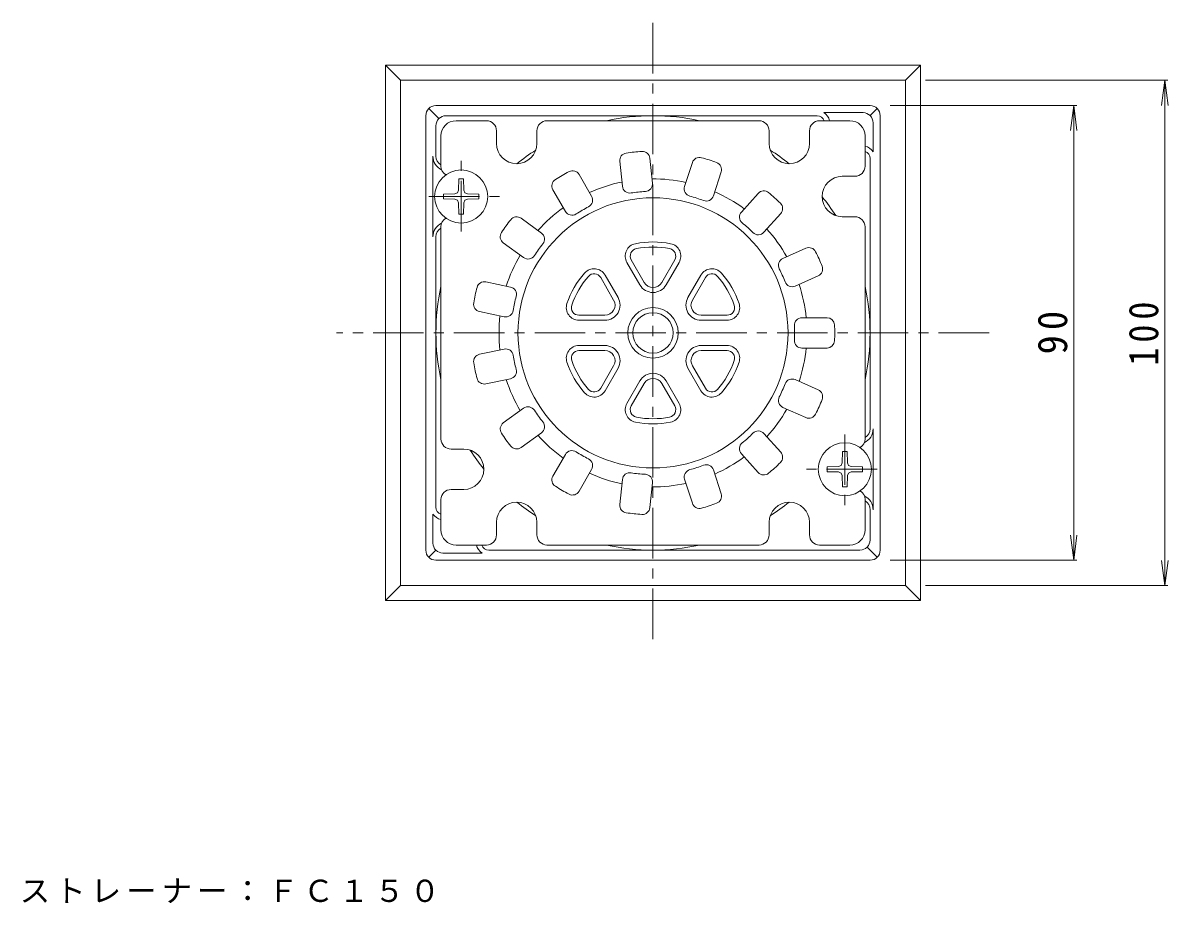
# Model space of a CAD drawing. Units: millimetres, scale not verified. Extents: x -172 to 151, y -231 to 240.
# Drawn here: x -154.4 to 72.4, y 65.8 to 240.1 of the extents above; entities that cross this region are included whole.
import ezdxf

# ---------------------------------------------------------------- set-up
doc = ezdxf.new("R2010")
doc.units = ezdxf.units.MM
doc.header["$LTSCALE"] = 2
doc.linetypes.add('CHAIN1', pattern=[8, 5, -1, 1, -1])
for name, color, linetype, lineweight in [('0-0_通り芯', 4, 'Continuous', 9), ('0-1_躯体', 2, 'Continuous', 9), ('0-4_その他', 7, 'Continuous', 9), ('0-5_寸法', 7, 'Continuous', 9), ('0-A', 2, 'Continuous', 9)]:
    doc.layers.add(name, color=color, linetype=linetype, lineweight=lineweight)
doc.styles.add('ＭＳ ゴシック', font='')
doc.styles.get('ＭＳ ゴシック').set_extended_font_data('MS Gothic')

msp = doc.modelspace()

# ---------------------------------------------------------------- linework, layer by layer
at = {"layer": '0-0_通り芯', "linetype": 'CHAIN1'}
for p, q in [((-29.621, 240.095), (-29.621, 116.675)), ((-67.621, 198.821), (-67.621, 213.232)), ((-74.001, 205.729), (-59.605, 205.729)), ((36.945, 178.729), (-92.331, 178.729)), ((8.379, 158.637), (8.379, 144.227)), ((14.76, 151.729), (0.364, 151.729))]:
    msp.add_line(p, q, dxfattribs=at)
at = {"layer": '0-0_通り芯'}
for p, q in [((-82.621, 125.729), (-82.621, 231.729)), ((-82.621, 231.729), (23.379, 231.729)), ((-79.621, 228.729), (-82.621, 231.729)), ((20.379, 228.729), (23.379, 231.729)), ((23.379, 231.729), (23.379, 125.729)), ((-79.621, 228.729), (20.379, 228.729)), ((-79.621, 228.729), (-79.621, 128.729)), ((20.379, 228.729), (20.379, 128.729)), ((-72.035, 221.143), (-74.035, 223.143)), ((13.379, 223.729), (-72.621, 223.729)), ((11.979, 222.329), (4.236, 222.329)), ((13.394, 221.743), (14.794, 223.143)), ((-74.621, 221.729), (-74.621, 135.729)), ((2.879, 221.729), (-70.621, 221.729)), ((13.979, 220.329), (13.979, 214.586)), ((15.379, 221.729), (15.379, 135.729)), ((-72.621, 213.729), (-72.621, 219.729)), ((-73.221, 213.729), (-73.221, 197.729)), ((13.379, 159.729), (13.379, 213.229)), ((-72.621, 197.729), (-72.621, 144.229)), ((13.979, 143.729), (13.979, 159.729)), ((13.379, 137.729), (13.379, 143.729)), ((-73.221, 137.129), (-73.221, 142.873)), ((12.794, 136.315), (14.794, 134.315)), ((-72.635, 135.715), (-74.035, 134.315)), ((-71.221, 135.129), (-63.477, 135.129)), ((-62.121, 135.729), (11.379, 135.729)), ((13.379, 133.729), (-72.621, 133.729)), ((-79.621, 128.729), (-82.621, 125.729)), ((20.379, 128.729), (-79.621, 128.729)), ((20.379, 128.729), (23.379, 125.729)), ((23.379, 125.729), (-82.621, 125.729))]:
    msp.add_line(p, q, dxfattribs=at)
for centre, radius, start, end in [((-72.621, 221.729), 2, 90, 180), ((2.879, 220.229), 2.5, 11.53641, 57.13794), ((11.979, 220.329), 2, 0, 90), ((13.379, 221.729), 2, 0, 90), ((-70.621, 219.729), 2, 90, 180), ((-29.621, 178.729), 43, 77.61948, 102.38052), ((2.879, 220.229), 1.5, 19.47037, 90), ((11.879, 213.229), 2.5, 32.86049, 78.46002), ((-70.221, 213.729), 3, 180, 245.03883), ((-70.621, 213.729), 2, 180, 240.00124), ((-29.621, 178.729), 43, 122.68399, 128.82385), ((-29.621, 178.729), 43, 51.17615, 57.31601), ((11.879, 213.229), 1.5, 0, 70.52364), ((-29.621, 178.729), 43, 32.68391, 38.82382), ((-70.221, 197.729), 3, 114.96117, 180), ((-70.621, 197.729), 2, 119.99876, 180), ((-29.621, 178.729), 43, 167.61948, 192.38052), ((-29.621, 178.729), 43, 347.62009, 12.37991), ((10.979, 159.729), 3, 294.96138, 0), ((11.379, 159.729), 2, 300.00192, 0), ((-29.621, 178.729), 43, 212.68391, 218.82385), ((-29.621, 178.729), 43, 231.17615, 237.31601), ((-29.621, 178.729), 43, 302.68399, 308.82385), ((10.979, 143.729), 3, 0, 65.03862), ((11.379, 143.729), 2, 0, 59.99808), ((-71.121, 144.229), 1.5, 180, 250.52753), ((-71.121, 144.229), 2.5, 212.86049, 258.46236), ((-71.221, 137.129), 2, 180, 270), ((-62.121, 137.229), 2.5, 191.53641, 237.13794), ((-62.121, 137.229), 1.5, 199.47037, 270), ((-29.621, 178.729), 43, 257.61948, 282.38052), ((11.379, 137.729), 2, 270, 0), ((-72.621, 135.729), 2, 180, 270), ((13.379, 135.729), 2, 270, 0)]:
    msp.add_arc(centre, radius, start, end, dxfattribs=at)
at = {"layer": '0-1_躯体'}
for p, q in [((-62.621, 220.729), (-68.621, 220.729)), ((-8.621, 220.729), (-50.621, 220.729)), ((9.379, 220.729), (3.379, 220.729)), ((-60.621, 218.729), (-60.621, 216.229)), ((-52.621, 218.729), (-52.621, 216.229)), ((-6.621, 218.729), (-6.621, 216.229)), ((1.379, 218.729), (1.379, 216.229)), ((-71.621, 217.729), (-71.621, 211.729)), ((12.379, 211.729), (12.379, 217.729)), ((-29.721, 208.384), (-30.24, 213.321)), ((-35.688, 207.756), (-36.207, 212.694)), ((-23.357, 207.715), (-21.823, 212.437)), ((-41.774, 205.779), (-44.256, 210.079)), ((-17.651, 205.861), (-16.116, 210.583)), ((10.379, 209.729), (7.879, 209.729)), ((-46.97, 202.779), (-49.452, 207.079)), ((-12.109, 202.661), (-8.787, 206.351)), ((-7.65, 198.646), (-4.328, 202.336)), ((-71.621, 157.729), (-71.621, 199.729)), ((-51.725, 198.497), (-55.742, 201.416)), ((10.379, 201.729), (7.879, 201.729)), ((12.379, 157.729), (12.379, 199.729)), ((-55.252, 193.643), (-59.269, 196.562)), ((-3.889, 193.47), (0.647, 195.489)), ((-31.353, 188.729), (-33.925, 193.185)), ((-27.889, 188.729), (-25.316, 193.185)), ((-32.219, 188.229), (-34.791, 192.685)), ((-27.023, 188.229), (-24.45, 192.685)), ((-57.855, 187.798), (-62.711, 188.83)), ((-37.415, 185.229), (-39.987, 189.685)), ((-36.549, 185.729), (-39.121, 190.185)), ((-22.692, 185.729), (-20.12, 190.185)), ((-21.826, 185.229), (-19.254, 189.685)), ((-1.449, 187.988), (3.087, 190.008)), ((-59.102, 181.929), (-63.959, 182.961)), ((-39.147, 182.229), (-44.292, 182.229)), ((-20.094, 182.229), (-14.949, 182.229)), ((-0.118, 181.729), (4.847, 181.729)), ((-44.292, 181.229), (-39.147, 181.229)), ((-20.094, 181.229), (-14.949, 181.229)), ((-59.102, 175.53), (-63.959, 174.497)), ((-44.292, 176.229), (-39.147, 176.229)), ((-44.292, 175.229), (-39.147, 175.229)), ((-20.094, 176.229), (-14.949, 176.229)), ((-20.094, 175.229), (-14.949, 175.229)), ((-0.118, 175.729), (4.847, 175.729)), ((-39.987, 167.773), (-37.415, 172.229)), ((-39.121, 167.273), (-36.549, 171.729)), ((-20.12, 167.273), (-22.692, 171.729)), ((-19.254, 167.773), (-21.826, 172.229)), ((-57.855, 169.661), (-62.711, 168.629)), ((-34.791, 164.773), (-32.219, 169.229)), ((-33.925, 164.273), (-31.353, 168.729)), ((-25.316, 164.273), (-27.889, 168.729)), ((-24.45, 164.773), (-27.023, 169.229)), ((-1.449, 169.47), (3.087, 167.451)), ((-55.252, 163.815), (-59.269, 160.897)), ((-3.889, 163.989), (0.647, 161.969)), ((-51.725, 158.961), (-55.742, 156.043)), ((-7.65, 158.812), (-4.328, 155.122)), ((-69.621, 155.729), (-67.121, 155.729)), ((-46.97, 154.679), (-49.452, 150.38)), ((-12.109, 154.797), (-8.787, 151.108)), ((-41.774, 151.679), (-44.256, 147.38)), ((-23.357, 149.744), (-21.823, 145.022)), ((-17.651, 151.598), (-16.116, 146.876)), ((-69.621, 147.729), (-67.121, 147.729)), ((-35.688, 149.702), (-36.207, 144.764)), ((-29.721, 149.075), (-30.24, 144.137)), ((-71.621, 139.729), (-71.621, 145.729)), ((12.379, 139.729), (12.379, 145.729)), ((-60.621, 138.729), (-60.621, 141.229)), ((-52.621, 138.729), (-52.621, 141.229)), ((-6.621, 138.729), (-6.621, 141.229)), ((1.379, 138.729), (1.379, 141.229)), ((-68.621, 136.729), (-62.621, 136.729)), ((-50.621, 136.729), (-8.621, 136.729)), ((3.379, 136.729), (9.379, 136.729))]:
    msp.add_line(p, q, dxfattribs=at)
for radius in [26.747, 5, 4]:
    msp.add_circle((-29.621, 178.729), radius, dxfattribs=at)
for centre, radius, start, end in [((-68.621, 217.729), 3, 90, 180), ((-62.621, 218.729), 2, 0, 90), ((-50.621, 218.729), 2, 90, 180), ((-8.621, 218.729), 2, 0, 90), ((3.379, 218.729), 2, 90, 180), ((9.379, 217.729), 3, 0, 90), ((-56.621, 216.229), 4, 180, 0), ((-2.621, 216.229), 4, 180, 0), ((-34.715, 212.851), 1.5, 98.49207, 186), ((-29.621, 178.729), 36, 93.50809, 98.49191), ((-31.732, 213.165), 1.5, 6, 93.50793), ((-20.396, 211.973), 1.5, 74.49207, 162), ((-29.621, 178.729), 36, 69.50809, 74.49191), ((-69.621, 211.729), 2, 180, 238.95999), ((-17.543, 211.046), 1.5, 342, 69.50793), ((10.379, 211.729), 2, 270, 0), ((-48.153, 207.829), 1.5, 122.49207, 210), ((-29.621, 178.729), 36, 117.50809, 122.49191), ((-45.555, 209.329), 1.5, 30, 117.50793), ((-29.621, 178.729), 30.5, 77.64474, 90.35524), ((7.879, 205.729), 4, 90, 270), ((-29.621, 178.729), 30.5, 101.64474, 114.35524), ((-34.196, 207.913), 1.5, 186, 278.91063), ((-29.621, 178.729), 28.041, 93.0894, 98.9106), ((-31.213, 208.227), 1.5, 273.08937, 6), ((-21.93, 207.251), 1.5, 162, 254.91063), ((-29.621, 178.729), 30.5, 53.64474, 66.35524), ((-7.672, 205.347), 1.5, 50.49207, 138), ((-29.621, 178.729), 36, 45.50809, 50.49191), ((-43.073, 205.029), 1.5, 297.08937, 30), ((-29.621, 178.729), 28.041, 69.0894, 74.9106), ((-19.077, 206.324), 1.5, 249.08937, 342), ((-5.443, 203.34), 1.5, 318, 45.50793), ((-29.621, 178.729), 30.5, 125.64474, 138.35524), ((-45.671, 203.529), 1.5, 210, 302.91063), ((-29.621, 178.729), 28.041, 117.0894, 122.9106), ((-10.994, 201.657), 1.5, 138, 230.91063), ((-69.621, 199.729), 2, 121.04001, 180), ((-29.621, 178.729), 36, 141.50809, 146.49191), ((-56.624, 200.202), 1.5, 54, 141.50793), ((-29.621, 178.729), 28.041, 45.0894, 50.9106), ((10.379, 199.729), 2, 0, 90), ((-58.387, 197.775), 1.5, 146.49207, 234), ((-52.607, 197.284), 1.5, 321.08937, 54), ((-8.765, 199.65), 1.5, 225.08937, 318), ((-29.621, 178.729), 30.5, 29.64474, 42.35524), ((-29.621, 178.729), 28.041, 141.0894, 146.9106), ((-32.626, 193.935), 2.5, 101.18033, 209.99957), ((-32.626, 193.935), 1.5, 101.18063, 210.00095), ((-29.621, 178.729), 18, 78.81923, 101.18077), ((-29.621, 178.729), 17, 78.81921, 101.18079), ((-26.615, 193.935), 1.5, 329.9991, 78.81941), ((-26.615, 193.935), 2.5, 329.99995, 78.8192), ((1.257, 194.119), 1.5, 26.49207, 114), ((-29.621, 178.729), 30.5, 149.64474, 162.35524), ((-54.37, 194.857), 1.5, 234, 326.91063), ((-3.279, 192.099), 1.5, 114, 206.91063), ((-29.621, 178.729), 36, 21.50809, 26.49191), ((-29.621, 178.729), 18, 138.81927, 161.18073), ((-41.286, 188.935), 2.5, 29.99995, 138.8192), ((-17.955, 188.935), 2.5, 41.18033, 149.99957), ((-29.621, 178.729), 18, 18.81927, 41.18073), ((-29.621, 178.729), 28.041, 21.0894, 26.9106), ((2.477, 191.378), 1.5, 294, 21.50793), ((-63.023, 187.363), 1.5, 78, 165.50793), ((-29.621, 178.729), 17, 138.81929, 161.18077), ((-41.286, 188.935), 1.5, 29.9991, 138.81941), ((-29.621, 189.729), 2, 210, 329.99998), ((-17.955, 188.935), 1.5, 41.18063, 150.00095), ((-29.621, 178.729), 17, 18.81923, 41.18077), ((-2.059, 189.359), 1.5, 201.08937, 294), ((-29.621, 178.729), 30.5, 5.64474, 18.35524), ((-29.621, 178.729), 36, 165.50809, 170.49191), ((-58.167, 186.33), 1.5, 345.08937, 78), ((-29.621, 189.729), 3, 210, 329.99998), ((-63.647, 184.428), 1.5, 170.49207, 258), ((-29.621, 178.729), 28.041, 165.0894, 170.9106), ((-44.292, 183.729), 2.5, 161.18033, 269.99957), ((-44.292, 183.729), 1.5, 161.18063, 270.00095), ((-39.147, 184.229), 3, 270, 29.99998), ((-39.147, 184.229), 2, 270, 29.99998), ((-20.094, 184.229), 3, 150, 269.99998), ((-20.094, 184.229), 2, 150, 269.99998), ((-14.949, 183.729), 2.5, 269.99995, 18.8192), ((-14.949, 183.729), 1.5, 269.9991, 18.81941), ((-29.621, 178.729), 30.5, 173.64474, 186.35524), ((-58.79, 183.396), 1.5, 258, 350.91063), ((-0.118, 180.229), 1.5, 90, 182.91063), ((4.847, 180.229), 1.5, 2.49207, 90), ((-29.621, 178.729), 28.041, 357.0894, 2.9106), ((-29.621, 178.729), 36, 357.50809, 2.49191), ((-0.118, 177.229), 1.5, 177.08937, 270), ((4.847, 177.229), 1.5, 270, 357.50793), ((-58.79, 174.062), 1.5, 9.08937, 102), ((-44.292, 173.729), 2.5, 89.99995, 198.8192), ((-44.292, 173.729), 1.5, 89.9991, 198.81941), ((-39.147, 173.229), 3, 330, 89.99998), ((-39.147, 173.229), 2, 330, 89.99998), ((-20.094, 173.229), 3, 90, 209.99998), ((-20.094, 173.229), 2, 90, 209.99998), ((-14.949, 173.729), 2.5, 341.18033, 89.99957), ((-14.949, 173.729), 1.5, 341.18063, 90.00095), ((-29.621, 178.729), 30.5, 341.64474, 354.35524), ((-63.647, 173.03), 1.5, 102, 189.50793), ((-29.621, 178.729), 36, 189.50809, 194.49191), ((-29.621, 178.729), 28.041, 189.0894, 194.9106), ((-29.621, 178.729), 18, 198.81927, 221.18073), ((-29.621, 178.729), 17, 198.81923, 221.18077), ((-29.621, 178.729), 17, 318.81923, 341.18077), ((-29.621, 178.729), 18, 318.81927, 341.18073), ((-58.167, 171.128), 1.5, 282, 14.91063), ((-29.621, 167.729), 3, 30, 149.99998), ((-63.023, 170.096), 1.5, 194.49207, 282), ((-29.621, 178.729), 30.5, 197.64474, 210.35524), ((-29.621, 167.729), 2, 30, 149.99998), ((-29.621, 178.729), 28.041, 333.0894, 338.9106), ((-2.059, 168.1), 1.5, 66, 158.91063), ((-41.286, 168.523), 2.5, 221.18033, 329.99957), ((-41.286, 168.523), 1.5, 221.18063, 330.00095), ((-17.955, 168.523), 2.5, 209.99995, 318.8192), ((-17.955, 168.523), 1.5, 209.9991, 318.81941), ((-3.279, 165.359), 1.5, 153.08937, 246), ((2.477, 166.08), 1.5, 338.49207, 66), ((-54.37, 162.602), 1.5, 33.08937, 126), ((-29.621, 178.729), 28.041, 213.0894, 218.9106), ((-32.626, 163.523), 2.5, 149.99995, 258.8192), ((-32.626, 163.523), 1.5, 149.9991, 258.81941), ((-26.615, 163.523), 1.5, 281.18063, 30.00095), ((-26.615, 163.523), 2.5, 281.18033, 29.99957), ((-29.621, 178.729), 30.5, 317.64474, 330.35524), ((-29.621, 178.729), 36, 333.50809, 338.49191), ((-52.607, 160.175), 1.5, 306, 38.91063), ((-29.621, 178.729), 18, 258.81923, 281.18077), ((-29.621, 178.729), 17, 258.81921, 281.18079), ((1.257, 163.34), 1.5, 246, 333.50793), ((-58.387, 159.683), 1.5, 126, 213.50793), ((-29.621, 178.729), 36, 213.50809, 218.49191), ((-29.621, 178.729), 28.041, 309.0894, 314.9106), ((-8.765, 157.808), 1.5, 42, 134.91063), ((-69.621, 157.729), 2, 180, 270), ((-29.621, 178.729), 30.5, 221.64474, 234.35524), ((-10.994, 155.801), 1.5, 129.08937, 222), ((10.379, 157.729), 2, 301.04129, 0), ((-67.121, 151.729), 4, 270, 90), ((-56.624, 157.256), 1.5, 218.49207, 306), ((-45.671, 153.929), 1.5, 57.08937, 150), ((-29.621, 178.729), 28.041, 237.0894, 242.9106), ((-5.443, 154.119), 1.5, 314.49207, 42), ((-43.073, 152.429), 1.5, 330, 62.91063), ((-29.621, 178.729), 28.041, 285.0894, 290.9106), ((-19.077, 151.134), 1.5, 18, 110.91063), ((-29.621, 178.729), 30.5, 293.64474, 306.35524), ((-29.621, 178.729), 36, 309.50809, 314.49191), ((-48.153, 149.63), 1.5, 150, 237.50793), ((-29.621, 178.729), 30.5, 245.64474, 258.35524), ((-34.196, 149.545), 1.5, 81.08937, 174), ((-29.621, 178.729), 28.041, 261.0894, 266.9106), ((-31.213, 149.232), 1.5, 354, 86.91063), ((-21.93, 150.207), 1.5, 105.08937, 198), ((-7.672, 152.111), 1.5, 222, 309.50793), ((-69.621, 145.729), 2, 90, 180), ((-29.621, 178.729), 36, 237.50809, 242.49191), ((-29.621, 178.729), 30.5, 269.64474, 282.35524), ((-56.621, 141.229), 4, 0, 180), ((-45.555, 148.13), 1.5, 242.49207, 330), ((-17.543, 146.412), 1.5, 290.49207, 18), ((-2.621, 141.229), 4, 0, 180), ((10.379, 145.729), 2, 0, 58.95993), ((-34.715, 144.607), 1.5, 174, 261.50793), ((-29.621, 178.729), 36, 261.50809, 266.49191), ((-31.732, 144.294), 1.5, 266.49207, 354), ((-20.396, 145.485), 1.5, 198, 285.50793), ((-29.621, 178.729), 36, 285.50809, 290.49191), ((-68.621, 139.729), 3, 180, 270), ((-62.621, 138.729), 2, 270, 0), ((-50.621, 138.729), 2, 180, 270), ((-8.621, 138.729), 2, 270, 0), ((3.379, 138.729), 2, 180, 270), ((9.379, 139.729), 3, 270, 0)]:
    msp.add_arc(centre, radius, start, end, dxfattribs=at)
at = {"layer": '0-4_その他'}
for p, q in [((72.361, 228.729), (24.379, 228.729)), ((71.761, 228.729), (71.109, 223.772)), ((71.761, 128.729), (71.761, 228.729)), ((71.761, 228.729), (72.414, 223.772)), ((54.316, 223.729), (17.379, 223.729)), ((53.716, 223.729), (53.063, 218.772)), ((53.716, 133.729), (53.716, 223.729)), ((53.716, 223.729), (54.368, 218.772)), ((53.716, 133.729), (53.063, 138.686)), ((53.716, 133.729), (54.368, 138.686)), ((54.316, 133.729), (17.379, 133.729)), ((71.761, 128.729), (71.109, 133.686)), ((71.761, 128.729), (72.414, 133.686)), ((72.361, 128.729), (24.379, 128.729))]:
    msp.add_line(p, q, dxfattribs=at)
at = {"layer": '0-A'}
for p, q in [((-68.1, 209.229), (-68.139, 206.979)), ((-68.87, 206.247), (-68.372, 206.48)), ((-68.139, 206.979), (-68.372, 206.48)), ((-67.102, 206.979), (-66.87, 206.48)), ((-66.371, 206.247), (-66.87, 206.48)), ((-71.121, 206.208), (-68.87, 206.247)), ((-71.121, 206.208), (-71.121, 205.25)), ((-71.121, 205.25), (-68.87, 205.211)), ((-68.87, 205.211), (-68.372, 204.978)), ((-68.139, 204.48), (-68.372, 204.978)), ((-68.1, 202.229), (-68.139, 204.48)), ((-67.142, 202.229), (-67.102, 204.48)), ((-67.102, 204.48), (-66.87, 204.978)), ((-66.371, 205.211), (-66.87, 204.978)), ((-64.121, 206.208), (-66.371, 206.247)), ((-68.1, 202.229), (-67.142, 202.229)), ((7.9, 155.229), (7.861, 152.979)), ((8.858, 155.229), (7.9, 155.229)), ((8.858, 155.229), (8.898, 152.979)), ((7.13, 152.248), (7.628, 152.48)), ((7.861, 152.979), (7.628, 152.48)), ((8.898, 152.979), (9.13, 152.48)), ((9.629, 152.248), (9.13, 152.48)), ((11.879, 152.208), (9.629, 152.248)), ((11.879, 151.25), (11.879, 152.208)), ((4.879, 151.25), (7.13, 151.211)), ((7.13, 151.211), (7.628, 150.978)), ((7.861, 150.48), (7.628, 150.978)), ((8.858, 148.229), (8.898, 150.48)), ((8.898, 150.48), (9.13, 150.978)), ((9.629, 151.211), (9.13, 150.978)), ((11.879, 151.25), (9.629, 151.211))]:
    msp.add_line(p, q, dxfattribs=at)
for points in [[(-68.1, 209.229), (-67.142, 209.229), (-67.102, 206.979)], [(-64.121, 206.208), (-64.121, 205.25), (-66.371, 205.211)], [(4.879, 151.25), (4.879, 152.208), (7.13, 152.248)], [(8.858, 148.229), (7.9, 148.229), (7.861, 150.48)]]:
    msp.add_lwpolyline(points, dxfattribs=at)
for centre in [(-67.621, 205.729), (8.379, 151.729)]:
    msp.add_circle(centre, 5.25, dxfattribs=at)

# ---------------------------------------------------------------- texts
at = {"layer": '0-4_その他', "color": 2, "char_height": 5.865, "attachment_point": 7, "rotation": 90, "style": 'ＭＳ ゴシック'}
for s, insert in [('\\T1.27;\\W0.9;100', (70.561, 172.229)), ('\\T1.27;\\W0.95;90', (52.516, 174.479))]:
    msp.add_mtext(s, dxfattribs=dict(at, insert=insert))
at = {"layer": '0-5_寸法', "insert": (-155.036, 65.848), "char_height": 4.399, "attachment_point": 7, "style": 'ＭＳ ゴシック'}
msp.add_mtext('\\T1.17;ストレーナー：ＦＣ１５０', dxfattribs=at)

doc.saveas('drawing.dxf')
